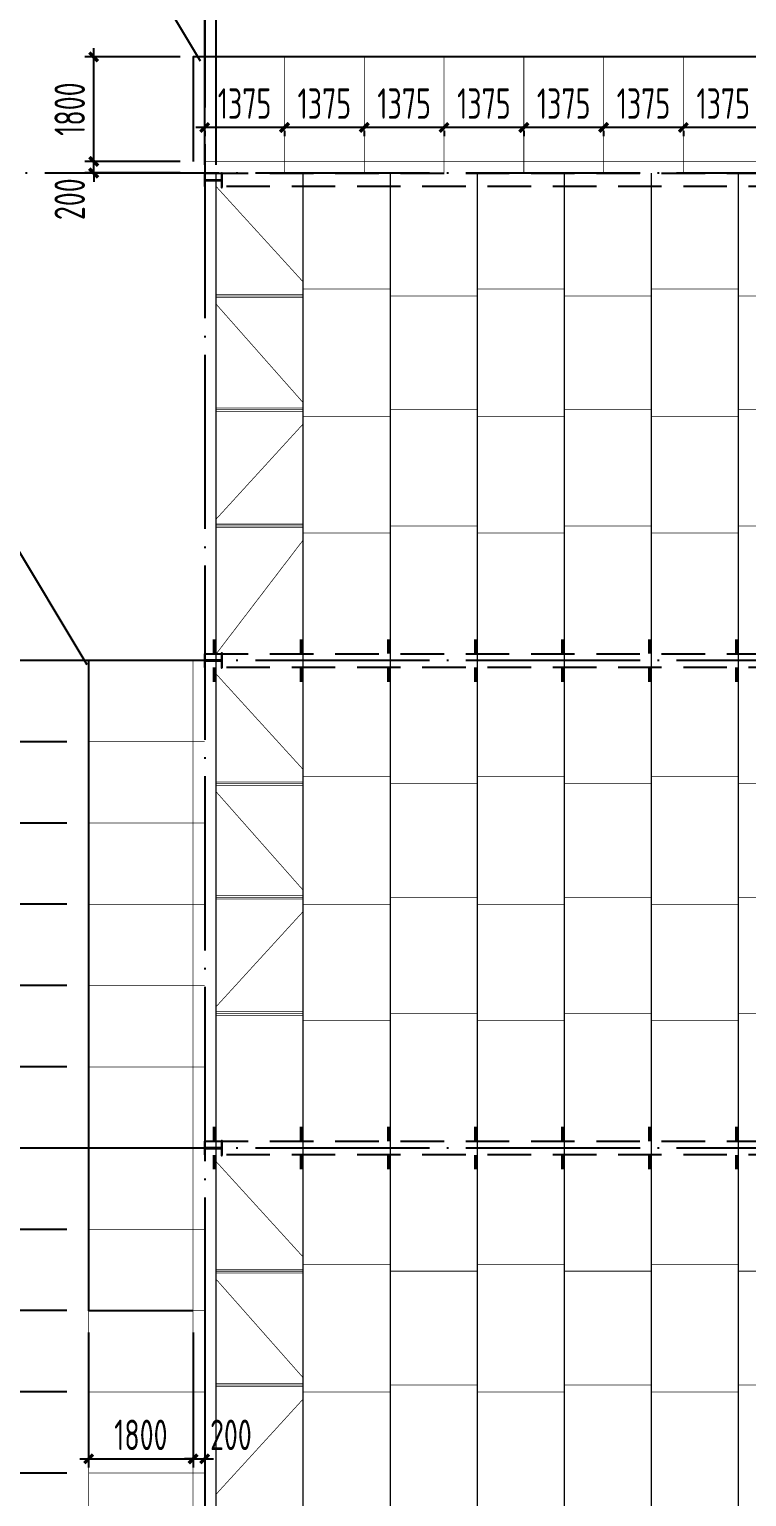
# Model space of a CAD drawing. Extents: x 899043 to 2598688, y -137197 to 211789.
# Drawn here: x 1513936 to 1526298, y 135692 to 160972 of the extents above; entities that cross this region are included whole.
import ezdxf

# ---------------------------------------------------------------- set-up
doc = ezdxf.new("R2010")
doc.units = 0
doc.header["$LTSCALE"] = 1500
doc.header["$MEASUREMENT"] = 0
doc.linetypes.add('DASHED', pattern=[0.75, 0.5, -0.25])
doc.linetypes.add('DOTE', pattern=[2.42, 2, -0.2, 0.02, -0.2])
for name, color, linetype in [('A-Roof(建筑屋顶)', 122, 'Continuous'), ('AXIS', 3, 'Continuous'), ('Boltx', 252, 'DASHED'), ('DIM', 3, 'Continuous'), ('HZ', 3, 'Continuous'), ('M_Prof', 2, 'Continuous')]:
    doc.layers.add(name, color=color, linetype=linetype)
doc.layers.add('Pkpm_层114', color=2, linetype='Continuous', lineweight=18)
doc.styles.add('TSSD_Dimension', font='Tssdeng.shx', dxfattribs={"width": 0.7, "bigfont": 'hztxt.shx'})
doc.dimstyles.new('TSSD_150_150', dxfattribs={"dimtxt": 525, "dimasz": 150, "dimexe": 150, "dimexo": 375, "dimgap": 150, "dimtad": 1, "dimdec": 0, "dimzin": 0, "dimdsep": 46, "dimtxsty": 'TSSD_Dimension', "dimblk": 'ARCHTICK', "dimblk1": 'ARCHTICK', "dimblk2": 'ARCHTICK', "dimcen": 0, "dimdle": 150, "dimclrt": 7, "dimadec": 0, "dimazin": 0, "dimtfac": 1, "dimtdec": 0, "dimtix": 1, "dimtmove": 2, "dimatfit": 3, "dimfxl": 0, "dimtolj": 1, "dimtzin": 0, "dimarcsym": 0})

# ---------------------------------------------------------------- blocks, each defined once
blk = doc.blocks.new('A$C5AF141BB')
at = {"layer": 'AXIS', "color": 253, "linetype": 'DOTE'}
for p, q in [((-22000, 123526.9), (-22000, 82968.2)), ((36323.2, 119400), (-26262.1, 119400)), ((36323.2, 111000), (-26941.1, 111000)), ((36323.2, 102600), (-26262.1, 102600))]:
    blk.add_line(p, q, dxfattribs=at)
blk = doc.blocks.new('A$C0BB32EA6')
at = {"layer": 'M_Prof'}
for points in [[(300, -250), (300, 0), (290, 0), (290, -121), (10, -121), (10, 0), (0, 0), (0, -250), (10, -250), (10, -129), (290, -129), (290, -250)], [(300, -8525), (300, -8275), (290, -8275), (290, -8396), (10, -8396), (10, -8275), (0, -8275), (0, -8525), (10, -8525), (10, -8404), (290, -8404), (290, -8525)], [(300, -16925), (300, -16675), (290, -16675), (290, -16796), (10, -16796), (10, -16675), (0, -16675), (0, -16925), (10, -16925), (10, -16804), (290, -16804), (290, -16925)]]:
    blk.add_lwpolyline(points, close=True, dxfattribs=at)
blk = doc.blocks.new('A$C2EA612DB')
at = {"layer": 'M_Prof'}
blk.add_lwpolyline([(-53700, 102240), (-53700, 102490), (-53710, 102490), (-53710, 102369), (-53990, 102369), (-53990, 102490), (-54000, 102490), (-54000, 102240), (-53990, 102240), (-53990, 102361), (-53710, 102361), (-53710, 102240)], close=True, dxfattribs=at)
blk.add_blockref('A$C0BB32EA6', (-54000, 110765), dxfattribs=at)
blk = doc.blocks.new('_ArchTick')
at = {"color": 0, "linetype": 'ByBlock', "const_width": 0.4}
blk.add_lwpolyline([(-0.5, -0.5), (0.5, 0.5)], dxfattribs=at)
blk = doc.blocks.new('*D995')
at = {"layer": 'Defpoints', "color": 0}
for p in [(1514958, 138897), (1516758, 138897), (1516758, 136343)]:
    blk.add_point(p, dxfattribs=at)
at = {"layer": 'DIM', "color": 0, "lineweight": -2}
for p, q in [((1514958, 138522), (1514958, 136193)), ((1516758, 138522), (1516758, 136193)), ((1514808, 136343), (1516908, 136343))]:
    blk.add_line(p, q, dxfattribs=at)
at = {"layer": 'DIM', "color": 0, "lineweight": -2, "xscale": 150, "yscale": 150, "zscale": 150, "rotation": 180}
blk.add_blockref('_ArchTick', (1514958, 136343), dxfattribs=at)
at = {"layer": 'DIM', "color": 0, "lineweight": -2, "xscale": 150, "yscale": 150, "zscale": 150}
blk.add_blockref('_ArchTick', (1516758, 136343), dxfattribs=at)
at = {"layer": 'DIM', "color": 7, "insert": (1515858, 136756), "char_height": 525, "attachment_point": 5, "style": 'TSSD_Dimension'}
blk.add_mtext('\\A1;1800', dxfattribs=at)
blk = doc.blocks.new('*D996')
at = {"layer": 'Defpoints', "color": 0}
for p in [(1516758, 138897), (1516958, 138897), (1516958, 136343)]:
    blk.add_point(p, dxfattribs=at)
at = {"layer": 'DIM', "color": 0, "lineweight": -2}
for p, q in [((1516758, 138522), (1516758, 136193)), ((1516958, 138522), (1516958, 136193)), ((1516758, 136343), (1516608, 136343)), ((1516758, 136343), (1516958, 136343)), ((1516958, 136343), (1517108, 136343))]:
    blk.add_line(p, q, dxfattribs=at)
at = {"layer": 'DIM', "color": 0, "lineweight": -2, "xscale": 150, "yscale": 150, "zscale": 150}
blk.add_blockref('_ArchTick', (1516758, 136343), dxfattribs=at)
at = {"layer": 'DIM', "color": 0, "lineweight": -2, "xscale": 150, "yscale": 150, "zscale": 150, "rotation": 180}
blk.add_blockref('_ArchTick', (1516958, 136343), dxfattribs=at)
at = {"layer": 'DIM', "color": 7, "insert": (1517410, 136756), "char_height": 525, "attachment_point": 5, "style": 'TSSD_Dimension'}
blk.add_mtext('\\A1;200', dxfattribs=at)
blk = doc.blocks.new('*D997')
at = {"layer": 'Defpoints', "color": 0}
for p in [(1513174, 140297), (1514958, 140297), (1514958, 138897)]:
    blk.add_point(p, dxfattribs=at)
at = {"layer": 'DIM', "color": 0, "lineweight": -2}
for p, q in [((1513174, 138747), (1513174, 140447)), ((1514583, 140297), (1513024, 140297)), ((1514583, 138897), (1513024, 138897))]:
    blk.add_line(p, q, dxfattribs=at)
at = {"layer": 'DIM', "color": 0, "lineweight": -2, "xscale": 150, "yscale": 150, "zscale": 150}
for p, rotation in [((1513174, 140297), 90), ((1513174, 138897), 270)]:
    blk.add_blockref('_ArchTick', p, dxfattribs=dict(at, rotation=rotation))
at = {"layer": 'DIM', "color": 7, "insert": (1512761, 139597), "char_height": 525, "attachment_point": 5, "rotation": 90, "style": 'TSSD_Dimension'}
blk.add_mtext('\\A1;1400', dxfattribs=at)
blk = doc.blocks.new('*D998')
at = {"layer": 'Defpoints', "color": 0}
for p in [(1513174, 141697), (1514958, 141697), (1514958, 140297)]:
    blk.add_point(p, dxfattribs=at)
at = {"layer": 'DIM', "color": 0, "lineweight": -2}
for p, q in [((1513174, 140147), (1513174, 141847)), ((1514583, 141697), (1513024, 141697)), ((1514583, 140297), (1513024, 140297))]:
    blk.add_line(p, q, dxfattribs=at)
at = {"layer": 'DIM', "color": 0, "lineweight": -2, "xscale": 150, "yscale": 150, "zscale": 150}
for p, rotation in [((1513174, 141697), 90), ((1513174, 140297), 270)]:
    blk.add_blockref('_ArchTick', p, dxfattribs=dict(at, rotation=rotation))
at = {"layer": 'DIM', "color": 7, "insert": (1512761, 140997), "char_height": 525, "attachment_point": 5, "rotation": 90, "style": 'TSSD_Dimension'}
blk.add_mtext('\\A1;1400', dxfattribs=at)
blk = doc.blocks.new('*D999')
at = {"layer": 'Defpoints', "color": 0}
for p in [(1513174, 143097), (1514958, 143097), (1514958, 141697)]:
    blk.add_point(p, dxfattribs=at)
at = {"layer": 'DIM', "color": 0, "lineweight": -2}
for p, q in [((1514583, 143097), (1513024, 143097)), ((1513174, 141547), (1513174, 143247)), ((1514583, 141697), (1513024, 141697))]:
    blk.add_line(p, q, dxfattribs=at)
at = {"layer": 'DIM', "color": 0, "lineweight": -2, "xscale": 150, "yscale": 150, "zscale": 150}
for p, rotation in [((1513174, 143097), 90), ((1513174, 141697), 270)]:
    blk.add_blockref('_ArchTick', p, dxfattribs=dict(at, rotation=rotation))
at = {"layer": 'DIM', "color": 7, "insert": (1512761, 142397), "char_height": 525, "attachment_point": 5, "rotation": 90, "style": 'TSSD_Dimension'}
blk.add_mtext('\\A1;1400', dxfattribs=at)
blk = doc.blocks.new('*D1000')
at = {"layer": 'Defpoints', "color": 0}
for p in [(1513174, 144497), (1514958, 144497), (1514958, 143097)]:
    blk.add_point(p, dxfattribs=at)
at = {"layer": 'DIM', "color": 0, "lineweight": -2}
for p, q in [((1513174, 142947), (1513174, 144647)), ((1514583, 144497), (1513024, 144497)), ((1514583, 143097), (1513024, 143097))]:
    blk.add_line(p, q, dxfattribs=at)
at = {"layer": 'DIM', "color": 0, "lineweight": -2, "xscale": 150, "yscale": 150, "zscale": 150}
for p, rotation in [((1513174, 144497), 90), ((1513174, 143097), 270)]:
    blk.add_blockref('_ArchTick', p, dxfattribs=dict(at, rotation=rotation))
at = {"layer": 'DIM', "color": 7, "insert": (1512761, 143797), "char_height": 525, "attachment_point": 5, "rotation": 90, "style": 'TSSD_Dimension'}
blk.add_mtext('\\A1;1400', dxfattribs=at)
blk = doc.blocks.new('*D1032')
at = {"layer": 'Defpoints', "color": 0}
for p in [(1513174, 145897), (1514958, 145897), (1514958, 144497)]:
    blk.add_point(p, dxfattribs=at)
at = {"layer": 'DIM', "color": 0, "lineweight": -2}
for p, q in [((1514583, 145897), (1513024, 145897)), ((1513174, 144347), (1513174, 146047)), ((1514583, 144497), (1513024, 144497))]:
    blk.add_line(p, q, dxfattribs=at)
at = {"layer": 'DIM', "color": 0, "lineweight": -2, "xscale": 150, "yscale": 150, "zscale": 150}
for p, rotation in [((1513174, 145897), 90), ((1513174, 144497), 270)]:
    blk.add_blockref('_ArchTick', p, dxfattribs=dict(at, rotation=rotation))
at = {"layer": 'DIM', "color": 7, "insert": (1512761, 145197), "char_height": 525, "attachment_point": 5, "rotation": 90, "style": 'TSSD_Dimension'}
blk.add_mtext('\\A1;1400', dxfattribs=at)
blk = doc.blocks.new('*D1033')
at = {"layer": 'Defpoints', "color": 0}
for p in [(1513174, 147297), (1514958, 147297), (1514958, 145897)]:
    blk.add_point(p, dxfattribs=at)
at = {"layer": 'DIM', "color": 0, "lineweight": -2}
for p, q in [((1513174, 145747), (1513174, 147447)), ((1514583, 147297), (1513024, 147297)), ((1514583, 145897), (1513024, 145897))]:
    blk.add_line(p, q, dxfattribs=at)
at = {"layer": 'DIM', "color": 0, "lineweight": -2, "xscale": 150, "yscale": 150, "zscale": 150}
for p, rotation in [((1513174, 147297), 90), ((1513174, 145897), 270)]:
    blk.add_blockref('_ArchTick', p, dxfattribs=dict(at, rotation=rotation))
at = {"layer": 'DIM', "color": 7, "insert": (1512761, 146597), "char_height": 525, "attachment_point": 5, "rotation": 90, "style": 'TSSD_Dimension'}
blk.add_mtext('\\A1;1400', dxfattribs=at)
blk = doc.blocks.new('*D1034')
at = {"layer": 'Defpoints', "color": 0}
for p in [(1513174, 148697), (1514958, 148697), (1514958, 147297)]:
    blk.add_point(p, dxfattribs=at)
at = {"layer": 'DIM', "color": 0, "lineweight": -2}
for p, q in [((1514583, 148697), (1513024, 148697)), ((1513174, 147147), (1513174, 148847)), ((1514583, 147297), (1513024, 147297))]:
    blk.add_line(p, q, dxfattribs=at)
at = {"layer": 'DIM', "color": 0, "lineweight": -2, "xscale": 150, "yscale": 150, "zscale": 150}
for p, rotation in [((1513174, 148697), 90), ((1513174, 147297), 270)]:
    blk.add_blockref('_ArchTick', p, dxfattribs=dict(at, rotation=rotation))
at = {"layer": 'DIM', "color": 7, "insert": (1512761, 147997), "char_height": 525, "attachment_point": 5, "rotation": 90, "style": 'TSSD_Dimension'}
blk.add_mtext('\\A1;1400', dxfattribs=at)
blk = doc.blocks.new('*D1035')
at = {"layer": 'Defpoints', "color": 0}
for p in [(1513174, 150097), (1514958, 150097), (1514958, 148697)]:
    blk.add_point(p, dxfattribs=at)
at = {"layer": 'DIM', "color": 0, "lineweight": -2}
for p, q in [((1513174, 148547), (1513174, 150247)), ((1514583, 150097), (1513024, 150097)), ((1514583, 148697), (1513024, 148697))]:
    blk.add_line(p, q, dxfattribs=at)
at = {"layer": 'DIM', "color": 0, "lineweight": -2, "xscale": 150, "yscale": 150, "zscale": 150}
for p, rotation in [((1513174, 150097), 90), ((1513174, 148697), 270)]:
    blk.add_blockref('_ArchTick', p, dxfattribs=dict(at, rotation=rotation))
at = {"layer": 'DIM', "color": 7, "insert": (1512761, 149397), "char_height": 525, "attachment_point": 5, "rotation": 90, "style": 'TSSD_Dimension'}
blk.add_mtext('\\A1;1400', dxfattribs=at)
blk = doc.blocks.new('*D1036')
at = {"layer": 'Defpoints', "color": 0}
for p in [(1515045, 158697), (1516912, 158697), (1516912, 158497)]:
    blk.add_point(p, dxfattribs=at)
at = {"layer": 'DIM', "color": 0, "lineweight": -2}
for p, q in [((1515045, 158697), (1515045, 158847)), ((1516537, 158697), (1514895, 158697)), ((1515045, 158497), (1515045, 158697)), ((1516537, 158497), (1514895, 158497)), ((1515045, 158497), (1515045, 158347))]:
    blk.add_line(p, q, dxfattribs=at)
at = {"layer": 'DIM', "color": 0, "lineweight": -2, "xscale": 150, "yscale": 150, "zscale": 150}
for p, rotation in [((1515045, 158697), 270), ((1515045, 158497), 90)]:
    blk.add_blockref('_ArchTick', p, dxfattribs=dict(at, rotation=rotation))
at = {"layer": 'DIM', "color": 7, "insert": (1514632, 158045), "char_height": 525, "attachment_point": 5, "rotation": 90, "style": 'TSSD_Dimension'}
blk.add_mtext('\\A1;200', dxfattribs=at)
blk = doc.blocks.new('*D1037')
at = {"layer": 'Defpoints', "color": 0}
for p in [(1515045, 160497), (1516912, 160497), (1516912, 158697)]:
    blk.add_point(p, dxfattribs=at)
at = {"layer": 'DIM', "color": 0, "lineweight": -2}
for p, q in [((1515045, 158547), (1515045, 160647)), ((1516537, 160497), (1514895, 160497)), ((1516537, 158697), (1514895, 158697))]:
    blk.add_line(p, q, dxfattribs=at)
at = {"layer": 'DIM', "color": 0, "lineweight": -2, "xscale": 150, "yscale": 150, "zscale": 150}
for p, rotation in [((1515045, 160497), 90), ((1515045, 158697), 270)]:
    blk.add_blockref('_ArchTick', p, dxfattribs=dict(at, rotation=rotation))
at = {"layer": 'DIM', "color": 7, "insert": (1514632, 159597), "char_height": 525, "attachment_point": 5, "rotation": 90, "style": 'TSSD_Dimension'}
blk.add_mtext('\\A1;1800', dxfattribs=at)
blk = doc.blocks.new('*D1164')
at = {"layer": 'Defpoints', "color": 0}
for p in [(1525208, 159597), (1526583, 159597), (1525208, 159281)]:
    blk.add_point(p, dxfattribs=at)
at = {"layer": 'DIM', "color": 0, "lineweight": -2}
for p, q in [((1526733, 159281), (1525058, 159281)), ((1525208, 159222), (1525208, 159131)), ((1526583, 159222), (1526583, 159131))]:
    blk.add_line(p, q, dxfattribs=at)
at = {"layer": 'DIM', "color": 0, "lineweight": -2, "xscale": 150, "yscale": 150, "zscale": 150, "rotation": 180}
blk.add_blockref('_ArchTick', (1525208, 159281), dxfattribs=at)
at = {"layer": 'DIM', "color": 0, "lineweight": -2, "xscale": 150, "yscale": 150, "zscale": 150}
blk.add_blockref('_ArchTick', (1526583, 159281), dxfattribs=at)
at = {"layer": 'DIM', "color": 7, "insert": (1525895, 159693), "char_height": 525, "attachment_point": 5, "style": 'TSSD_Dimension'}
blk.add_mtext('\\A1;1375', dxfattribs=at)
blk = doc.blocks.new('*D1165')
at = {"layer": 'Defpoints', "color": 0}
for p in [(1523833, 159597), (1525208, 159597), (1523833, 159281)]:
    blk.add_point(p, dxfattribs=at)
at = {"layer": 'DIM', "color": 0, "lineweight": -2}
for p, q in [((1525358, 159281), (1523683, 159281)), ((1523833, 159222), (1523833, 159131)), ((1525208, 159222), (1525208, 159131))]:
    blk.add_line(p, q, dxfattribs=at)
at = {"layer": 'DIM', "color": 0, "lineweight": -2, "xscale": 150, "yscale": 150, "zscale": 150, "rotation": 180}
blk.add_blockref('_ArchTick', (1523833, 159281), dxfattribs=at)
at = {"layer": 'DIM', "color": 0, "lineweight": -2, "xscale": 150, "yscale": 150, "zscale": 150}
blk.add_blockref('_ArchTick', (1525208, 159281), dxfattribs=at)
at = {"layer": 'DIM', "color": 7, "insert": (1524520, 159693), "char_height": 525, "attachment_point": 5, "style": 'TSSD_Dimension'}
blk.add_mtext('\\A1;1375', dxfattribs=at)
blk = doc.blocks.new('*D1166')
at = {"layer": 'Defpoints', "color": 0}
for p in [(1522458, 159597), (1523833, 159597), (1522458, 159281)]:
    blk.add_point(p, dxfattribs=at)
at = {"layer": 'DIM', "color": 0, "lineweight": -2}
for p, q in [((1523983, 159281), (1522308, 159281)), ((1522458, 159222), (1522458, 159131)), ((1523833, 159222), (1523833, 159131))]:
    blk.add_line(p, q, dxfattribs=at)
at = {"layer": 'DIM', "color": 0, "lineweight": -2, "xscale": 150, "yscale": 150, "zscale": 150, "rotation": 180}
blk.add_blockref('_ArchTick', (1522458, 159281), dxfattribs=at)
at = {"layer": 'DIM', "color": 0, "lineweight": -2, "xscale": 150, "yscale": 150, "zscale": 150}
blk.add_blockref('_ArchTick', (1523833, 159281), dxfattribs=at)
at = {"layer": 'DIM', "color": 7, "insert": (1523145, 159693), "char_height": 525, "attachment_point": 5, "style": 'TSSD_Dimension'}
blk.add_mtext('\\A1;1375', dxfattribs=at)
blk = doc.blocks.new('*D1167')
at = {"layer": 'Defpoints', "color": 0}
for p in [(1521083, 159597), (1522458, 159597), (1521083, 159281)]:
    blk.add_point(p, dxfattribs=at)
at = {"layer": 'DIM', "color": 0, "lineweight": -2}
for p, q in [((1522608, 159281), (1520933, 159281)), ((1521083, 159222), (1521083, 159131)), ((1522458, 159222), (1522458, 159131))]:
    blk.add_line(p, q, dxfattribs=at)
at = {"layer": 'DIM', "color": 0, "lineweight": -2, "xscale": 150, "yscale": 150, "zscale": 150, "rotation": 180}
blk.add_blockref('_ArchTick', (1521083, 159281), dxfattribs=at)
at = {"layer": 'DIM', "color": 0, "lineweight": -2, "xscale": 150, "yscale": 150, "zscale": 150}
blk.add_blockref('_ArchTick', (1522458, 159281), dxfattribs=at)
at = {"layer": 'DIM', "color": 7, "insert": (1521770, 159693), "char_height": 525, "attachment_point": 5, "style": 'TSSD_Dimension'}
blk.add_mtext('\\A1;1375', dxfattribs=at)
blk = doc.blocks.new('*D1168')
at = {"layer": 'Defpoints', "color": 0}
for p in [(1519708, 159597), (1521083, 159597), (1519708, 159281)]:
    blk.add_point(p, dxfattribs=at)
at = {"layer": 'DIM', "color": 0, "lineweight": -2}
for p, q in [((1521233, 159281), (1519558, 159281)), ((1519708, 159222), (1519708, 159131)), ((1521083, 159222), (1521083, 159131))]:
    blk.add_line(p, q, dxfattribs=at)
at = {"layer": 'DIM', "color": 0, "lineweight": -2, "xscale": 150, "yscale": 150, "zscale": 150, "rotation": 180}
blk.add_blockref('_ArchTick', (1519708, 159281), dxfattribs=at)
at = {"layer": 'DIM', "color": 0, "lineweight": -2, "xscale": 150, "yscale": 150, "zscale": 150}
blk.add_blockref('_ArchTick', (1521083, 159281), dxfattribs=at)
at = {"layer": 'DIM', "color": 7, "insert": (1520395, 159693), "char_height": 525, "attachment_point": 5, "style": 'TSSD_Dimension'}
blk.add_mtext('\\A1;1375', dxfattribs=at)
blk = doc.blocks.new('*D1169')
at = {"layer": 'Defpoints', "color": 0}
for p in [(1518333, 159597), (1519708, 159597), (1518333, 159281)]:
    blk.add_point(p, dxfattribs=at)
at = {"layer": 'DIM', "color": 0, "lineweight": -2}
for p, q in [((1519858, 159281), (1518183, 159281)), ((1518333, 159222), (1518333, 159131)), ((1519708, 159222), (1519708, 159131))]:
    blk.add_line(p, q, dxfattribs=at)
at = {"layer": 'DIM', "color": 0, "lineweight": -2, "xscale": 150, "yscale": 150, "zscale": 150, "rotation": 180}
blk.add_blockref('_ArchTick', (1518333, 159281), dxfattribs=at)
at = {"layer": 'DIM', "color": 0, "lineweight": -2, "xscale": 150, "yscale": 150, "zscale": 150}
blk.add_blockref('_ArchTick', (1519708, 159281), dxfattribs=at)
at = {"layer": 'DIM', "color": 7, "insert": (1519020, 159693), "char_height": 525, "attachment_point": 5, "style": 'TSSD_Dimension'}
blk.add_mtext('\\A1;1375', dxfattribs=at)
blk = doc.blocks.new('*D1170')
at = {"layer": 'Defpoints', "color": 0}
for p in [(1516958, 159597), (1518333, 159597), (1516958, 159281)]:
    blk.add_point(p, dxfattribs=at)
at = {"layer": 'DIM', "color": 0, "lineweight": -2}
for p, q in [((1518483, 159281), (1516808, 159281)), ((1516958, 159222), (1516958, 159131)), ((1518333, 159222), (1518333, 159131))]:
    blk.add_line(p, q, dxfattribs=at)
at = {"layer": 'DIM', "color": 0, "lineweight": -2, "xscale": 150, "yscale": 150, "zscale": 150, "rotation": 180}
blk.add_blockref('_ArchTick', (1516958, 159281), dxfattribs=at)
at = {"layer": 'DIM', "color": 0, "lineweight": -2, "xscale": 150, "yscale": 150, "zscale": 150}
blk.add_blockref('_ArchTick', (1518333, 159281), dxfattribs=at)
at = {"layer": 'DIM', "color": 7, "insert": (1517645, 159693), "char_height": 525, "attachment_point": 5, "style": 'TSSD_Dimension'}
blk.add_mtext('\\A1;1375', dxfattribs=at)
blk = doc.blocks.new('*D1231')
at = {"layer": 'Defpoints', "color": 0}
for p in [(1517158, 163256), (1517158, 158262), (1535158, 158262)]:
    blk.add_point(p, dxfattribs=at)
at = {"layer": 'DIM', "color": 0, "lineweight": -2}
for p, q in [((1517158, 158637), (1517158, 163406)), ((1535158, 158637), (1535158, 163406)), ((1535308, 163256), (1517008, 163256))]:
    blk.add_line(p, q, dxfattribs=at)
at = {"layer": 'DIM', "color": 0, "lineweight": -2, "xscale": 150, "yscale": 150, "zscale": 150, "rotation": 180}
blk.add_blockref('_ArchTick', (1517158, 163256), dxfattribs=at)
at = {"layer": 'DIM', "color": 0, "lineweight": -2, "xscale": 150, "yscale": 150, "zscale": 150}
blk.add_blockref('_ArchTick', (1535158, 163256), dxfattribs=at)
at = {"layer": 'DIM', "color": 7, "insert": (1526158, 163669), "char_height": 525, "attachment_point": 5, "style": 'TSSD_Dimension'}
blk.add_mtext('\\A1;12X1500=18000', dxfattribs=at)
blk = doc.blocks.new('*D1232')
at = {"layer": 'Defpoints', "color": 0}
for p in [(1516958, 163256), (1516958, 158262), (1517158, 158262)]:
    blk.add_point(p, dxfattribs=at)
at = {"layer": 'DIM', "color": 0, "lineweight": -2}
for p, q in [((1516958, 158637), (1516958, 163406)), ((1517158, 158637), (1517158, 163406)), ((1516958, 163256), (1516808, 163256)), ((1517158, 163256), (1516958, 163256)), ((1517158, 163256), (1517308, 163256))]:
    blk.add_line(p, q, dxfattribs=at)
at = {"layer": 'DIM', "color": 0, "lineweight": -2, "xscale": 150, "yscale": 150, "zscale": 150}
blk.add_blockref('_ArchTick', (1516958, 163256), dxfattribs=at)
at = {"layer": 'DIM', "color": 0, "lineweight": -2, "xscale": 150, "yscale": 150, "zscale": 150, "rotation": 180}
blk.add_blockref('_ArchTick', (1517158, 163256), dxfattribs=at)
at = {"layer": 'DIM', "color": 7, "insert": (1516506, 163669), "char_height": 525, "attachment_point": 5, "style": 'TSSD_Dimension'}
blk.add_mtext('\\A1;200', dxfattribs=at)
blk = doc.blocks.new('*D1149')
at = {"layer": 'Defpoints', "color": 0}
for p in [(1513174, 137497), (1514958, 137497), (1514958, 136097)]:
    blk.add_point(p, dxfattribs=at)
at = {"layer": 'DIM', "color": 0, "lineweight": -2}
for p, q in [((1513174, 135947), (1513174, 137647)), ((1514583, 137497), (1513024, 137497)), ((1514583, 136097), (1513024, 136097))]:
    blk.add_line(p, q, dxfattribs=at)
at = {"layer": 'DIM', "color": 0, "lineweight": -2, "xscale": 150, "yscale": 150, "zscale": 150}
for p, rotation in [((1513174, 137497), 90), ((1513174, 136097), 270)]:
    blk.add_blockref('_ArchTick', p, dxfattribs=dict(at, rotation=rotation))
at = {"layer": 'DIM', "color": 7, "insert": (1512761, 136797), "char_height": 525, "attachment_point": 5, "rotation": 90, "style": 'TSSD_Dimension'}
blk.add_mtext('\\A1;1400', dxfattribs=at)
blk = doc.blocks.new('*D1150')
at = {"layer": 'Defpoints', "color": 0}
for p in [(1513174, 138897), (1514958, 138897), (1514958, 137497)]:
    blk.add_point(p, dxfattribs=at)
at = {"layer": 'DIM', "color": 0, "lineweight": -2}
for p, q in [((1513174, 137347), (1513174, 139047)), ((1514583, 138897), (1513024, 138897)), ((1514583, 137497), (1513024, 137497))]:
    blk.add_line(p, q, dxfattribs=at)
at = {"layer": 'DIM', "color": 0, "lineweight": -2, "xscale": 150, "yscale": 150, "zscale": 150}
for p, rotation in [((1513174, 138897), 90), ((1513174, 137497), 270)]:
    blk.add_blockref('_ArchTick', p, dxfattribs=dict(at, rotation=rotation))
at = {"layer": 'DIM', "color": 7, "insert": (1512761, 138197), "char_height": 525, "attachment_point": 5, "rotation": 90, "style": 'TSSD_Dimension'}
blk.add_mtext('\\A1;1400', dxfattribs=at)
blk = doc.blocks.new('*D1152')
at = {"layer": 'Defpoints', "color": 0}
for p in [(1513174, 136097), (1514958, 136097), (1514958, 134697)]:
    blk.add_point(p, dxfattribs=at)
at = {"layer": 'DIM', "color": 0, "lineweight": -2}
for p, q in [((1514583, 136097), (1513024, 136097)), ((1513174, 134547), (1513174, 136247)), ((1514583, 134697), (1513024, 134697))]:
    blk.add_line(p, q, dxfattribs=at)
at = {"layer": 'DIM', "color": 0, "lineweight": -2, "xscale": 150, "yscale": 150, "zscale": 150}
for p, rotation in [((1513174, 136097), 90), ((1513174, 134697), 270)]:
    blk.add_blockref('_ArchTick', p, dxfattribs=dict(at, rotation=rotation))
at = {"layer": 'DIM', "color": 7, "insert": (1512761, 135397), "char_height": 525, "attachment_point": 5, "rotation": 90, "style": 'TSSD_Dimension'}
blk.add_mtext('\\A1;1400', dxfattribs=at)

msp = doc.modelspace()

# ---------------------------------------------------------------- linework, layer by layer
at = {"layer": 'A-Roof(建筑屋顶)'}
for points in [[(1562958, 158696.6), (1562958, 160496.6), (1516758, 160496.6), (1516758, 158696.6)], [(1516758, 150096.6), (1514958, 150096.6), (1514958, 138896.6), (1516758, 138896.6)]]:
    msp.add_lwpolyline(points, dxfattribs=at)
at = {"layer": 'Boltx', "color": 2, "linetype": 'ByBlock', "const_width": 12}
for points in [[(1516958, 158496.6), (1516958, 160496.6)], [(1516958, 160496.6), (1562958, 160496.6)], [(1518333, 158496.6), (1518333, 160496.6)], [(1519708, 158496.6), (1519708, 160496.6)], [(1521083, 158496.6), (1521083, 160496.6)], [(1522458, 158496.6), (1522458, 160496.6)], [(1523833, 158496.6), (1523833, 160496.6)], [(1525208, 158496.6), (1525208, 160496.6)], [(1562958, 158696.6), (1516958, 158696.6)], [(1517158, 158261.6), (1518658, 156616.6)], [(1518658, 156496.6), (1520158, 156496.6)], [(1521658, 156496.6), (1523158, 156496.6)], [(1524658, 156496.6), (1526158, 156496.6)], [(1518658, 156376.6), (1517158, 156376.6)], [(1517158, 156233.4), (1518658, 154536.6)], [(1521658, 156376.6), (1520158, 156376.6)], [(1524658, 156376.6), (1523158, 156376.6)], [(1527658, 156376.6), (1526158, 156376.6)], [(1518658, 154416.6), (1517158, 154416.6)], [(1518658, 154296.6), (1520158, 154296.6)], [(1521658, 154416.6), (1520158, 154416.6)], [(1521658, 154296.6), (1523158, 154296.6)], [(1524658, 154416.6), (1523158, 154416.6)], [(1524658, 154296.6), (1526158, 154296.6)], [(1527658, 154416.6), (1526158, 154416.6)], [(1517158, 152536.6), (1518658, 154176.6)], [(1518658, 152416.6), (1517158, 152416.6)], [(1518658, 152296.6), (1520158, 152296.6)], [(1521658, 152416.6), (1520158, 152416.6)], [(1521658, 152296.6), (1523158, 152296.6)], [(1524658, 152416.6), (1523158, 152416.6)], [(1524658, 152296.6), (1526158, 152296.6)], [(1527658, 152416.6), (1526158, 152416.6)], [(1518658, 152176.6), (1517158, 150214.1)], [(1514958, 133296.8), (1514958, 150096.6), (1516958, 150096.6)], [(1516758, 133296.8), (1516758, 150092.6)], [(1517158, 149861.6), (1518658, 148216.6)], [(1514958, 148696.6), (1516958, 148696.6)], [(1518658, 147976.6), (1517158, 147976.6)], [(1518658, 148096.6), (1520158, 148096.6)], [(1521658, 147976.6), (1520158, 147976.6)], [(1521658, 148096.6), (1523158, 148096.6)], [(1524658, 147976.6), (1523158, 147976.6)], [(1524658, 148096.6), (1526158, 148096.6)], [(1527658, 147976.6), (1526158, 147976.6)], [(1517158, 147833.4), (1518658, 146136.6)], [(1514958, 147296.6), (1516958, 147296.6)], [(1514958, 145896.6), (1516958, 145896.6)], [(1518658, 146016.6), (1517158, 146016.6)], [(1518658, 145896.6), (1520158, 145896.6)], [(1521658, 146016.6), (1520158, 146016.6)], [(1521658, 145896.6), (1523158, 145896.6)], [(1524658, 146016.6), (1523158, 146016.6)], [(1524658, 145896.6), (1526158, 145896.6)], [(1527658, 146016.6), (1526158, 146016.6)], [(1517158, 144136.6), (1518658, 145776.6)], [(1514958, 144496.6), (1516958, 144496.6)], [(1518658, 144016.6), (1517158, 144016.6)], [(1518658, 143896.6), (1520158, 143896.6)], [(1521658, 144016.6), (1520158, 144016.6)], [(1521658, 143896.6), (1523158, 143896.6)], [(1524658, 144016.6), (1523158, 144016.6)], [(1524658, 143896.6), (1526158, 143896.6)], [(1527658, 144016.6), (1526158, 144016.6)], [(1514958, 143096.6), (1516958, 143096.6)], [(1514958, 141696.6), (1516958, 141696.6)], [(1517158, 141461.6), (1518658, 139816.6)], [(1514958, 140296.6), (1516958, 140296.6)], [(1518658, 139576.6), (1517158, 139576.6)], [(1518658, 139696.6), (1520158, 139696.6)], [(1521658, 139576.6), (1520158, 139576.6)], [(1521658, 139696.6), (1523158, 139696.6)], [(1524658, 139576.6), (1523158, 139576.6)], [(1524658, 139696.6), (1526158, 139696.6)], [(1527658, 139576.6), (1526158, 139576.6)], [(1517158, 139433.4), (1518658, 137736.6)], [(1514958, 138896.6), (1516958, 138896.6)], [(1518658, 137616.6), (1517158, 137616.6)], [(1521658, 137616.6), (1520158, 137616.6)], [(1524658, 137616.6), (1523158, 137616.6)], [(1527658, 137616.6), (1526158, 137616.6)], [(1514958, 137496.7), (1516958, 137496.7)], [(1517158, 135736.6), (1518658, 137376.6)], [(1518658, 137496.6), (1520158, 137496.6)], [(1521658, 137496.6), (1523158, 137496.6)], [(1524658, 137496.6), (1526158, 137496.6)], [(1514958, 136096.7), (1516958, 136096.7)]]:
    msp.add_lwpolyline(points, dxfattribs=at)
at = {"layer": 'Boltx', "color": 4}
for points in [[(1516958, 158496.6), (1570958, 158496.6), (1570958, 158261.6), (1516958, 158261.6)], [(1516958, 150214.1), (1570958, 150214.1), (1570958, 149979.1), (1516958, 149979.1)], [(1516958, 141814.1), (1570958, 141814.1), (1570958, 141579.1), (1516958, 141579.1)]]:
    msp.add_lwpolyline(points, close=True, dxfattribs=at)
at = {"layer": 'Boltx', "color": 2, "linetype": 'ByBlock', "const_width": 12}
for points in [[(1518658, 156406.6), (1517158, 156406.6), (1517158, 156346.6), (1518658, 156346.6)], [(1518658, 154446.6), (1517158, 154446.6), (1517158, 154386.6), (1518658, 154386.6)], [(1518658, 152446.6), (1517158, 152446.6), (1517158, 152386.6), (1518658, 152386.6)], [(1518658, 148006.6), (1517158, 148006.6), (1517158, 147946.6), (1518658, 147946.6)], [(1518658, 146046.6), (1517158, 146046.6), (1517158, 145986.6), (1518658, 145986.6)], [(1518658, 144046.6), (1517158, 144046.6), (1517158, 143986.6), (1518658, 143986.6)], [(1518658, 139606.6), (1517158, 139606.6), (1517158, 139546.6), (1518658, 139546.6)], [(1518658, 137646.6), (1517158, 137646.6), (1517158, 137586.6), (1518658, 137586.6)]]:
    msp.add_lwpolyline(points, close=True, dxfattribs=at)
at = {"layer": 'Boltx', "color": 4, "linetype": 'ByBlock', "const_width": 50}
for points in [[(1517122.7, 150214.1), (1517122.7, 150464.1)], [(1518622.7, 150214.1), (1518622.7, 150464.1)], [(1520122.7, 150214.1), (1520122.7, 150464.1)], [(1521622.7, 150214.1), (1521622.7, 150464.1)], [(1523122.7, 150214.1), (1523122.7, 150464.1)], [(1524622.7, 150214.1), (1524622.7, 150464.1)], [(1526122.7, 150214.1), (1526122.7, 150464.1)], [(1517122.7, 149729.1), (1517122.7, 149979.1)], [(1518622.7, 149729.1), (1518622.7, 149979.1)], [(1520122.7, 149729.1), (1520122.7, 149979.1)], [(1521622.7, 149729.1), (1521622.7, 149979.1)], [(1523122.7, 149729.1), (1523122.7, 149979.1)], [(1524622.7, 149729.1), (1524622.7, 149979.1)], [(1526122.7, 149729.1), (1526122.7, 149979.1)], [(1517122.7, 141814.1), (1517122.7, 142064.1)], [(1518622.7, 141814.1), (1518622.7, 142064.1)], [(1520122.7, 141814.1), (1520122.7, 142064.1)], [(1521622.7, 141814.1), (1521622.7, 142064.1)], [(1523122.7, 141814.1), (1523122.7, 142064.1)], [(1524622.7, 141814.1), (1524622.7, 142064.1)], [(1526122.7, 141814.1), (1526122.7, 142064.1)], [(1517122.7, 141329.1), (1517122.7, 141579.1)], [(1518622.7, 141329.1), (1518622.7, 141579.1)], [(1520122.7, 141329.1), (1520122.7, 141579.1)], [(1521622.7, 141329.1), (1521622.7, 141579.1)], [(1523122.7, 141329.1), (1523122.7, 141579.1)], [(1524622.7, 141329.1), (1524622.7, 141579.1)], [(1526122.7, 141329.1), (1526122.7, 141579.1)]]:
    msp.add_lwpolyline(points, dxfattribs=at)
at = {"layer": 'HZ', "linetype": 'ByBlock'}
for p, q in [((1516887.2, 160421.6), (1515538.2, 162673.1)), ((1514933, 150021.6), (1513584, 152273.1))]:
    msp.add_line(p, q, dxfattribs=at)
at = {"layer": 'Pkpm_层114', "color": 2, "linetype": 'ByBlock'}
for p, q in [((1517158, 124779.1), (1517158, 158496.6)), ((1518658, 124779.1), (1518658, 158496.6)), ((1520158, 124779.1), (1520158, 158496.6)), ((1521658, 124779.1), (1521658, 158496.6)), ((1523158, 124779.1), (1523158, 158496.6)), ((1524658, 124779.1), (1524658, 158496.6)), ((1526158, 124779.1), (1526158, 158496.6))]:
    msp.add_line(p, q, dxfattribs=at)

# ---------------------------------------------------------------- block references
at = {"layer": 'AXIS'}
for name, p in [('A$C5AF141BB', (1538958, 39096.6)), ('A$C2EA612DB', (1570958, 47731.6))]:
    msp.add_blockref(name, p, dxfattribs=at)

# ---------------------------------------------------------------- dimensions: what is measured, and where the dimension line sits
at = {"layer": 'DIM'}
for base, p1, p2, picture, middle in [((1516958, 163256.3), (1517158, 158261.6), (1516958, 158261.6), '*D1232', (1516506.3, 163668.8)), ((1516958, 136343.3), (1516758, 138896.6), (1516958, 138896.6), '*D996', (1517409.6, 136755.8))]:
    dim = msp.add_linear_dim(base=base, p1=p1, p2=p2, dimstyle='TSSD_150_150', dxfattribs=at)
    dim.commit()
    dim.dimension.update_dxf_attribs({"geometry": picture, "text_midpoint": middle, "dimtype": 160})
dim = msp.add_linear_dim(base=(1517158, 163256.3), p1=(1535158, 158261.6), p2=(1517158, 158261.6), text='12X1500=<>', dimstyle='TSSD_150_150', dxfattribs=at)
dim.commit()
dim.dimension.update_dxf_attribs({"geometry": '*D1231', "text_midpoint": (1526158, 163668.8)})
for base, p1, p2, picture, middle in [((1515044.9, 160496.6), (1516912.2, 158696.6), (1516912.2, 160496.6), '*D1037', (1514632.4, 159596.6)), ((1513173.7, 150096.6), (1514958, 148696.6), (1514958, 150096.6), '*D1035', (1512761.2, 149396.6)), ((1513173.7, 148696.6), (1514958, 147296.6), (1514958, 148696.6), '*D1034', (1512761.2, 147996.6)), ((1513173.7, 147296.6), (1514958, 145896.6), (1514958, 147296.6), '*D1033', (1512761.2, 146596.6)), ((1513173.7, 145896.6), (1514958, 144496.6), (1514958, 145896.6), '*D1032', (1512761.2, 145196.6)), ((1513173.7, 144496.6), (1514958, 143096.6), (1514958, 144496.6), '*D1000', (1512761.2, 143796.6)), ((1513173.7, 143096.6), (1514958, 141696.6), (1514958, 143096.6), '*D999', (1512761.2, 142396.6)), ((1513173.7, 141696.6), (1514958, 140296.6), (1514958, 141696.6), '*D998', (1512761.2, 140996.6)), ((1513173.7, 140296.6), (1514958, 138896.6), (1514958, 140296.6), '*D997', (1512761.2, 139596.6)), ((1513173.7, 138896.6), (1514958, 137496.6), (1514958, 138896.6), '*D1150', (1512761.2, 138196.6)), ((1513173.7, 137496.6), (1514958, 136096.7), (1514958, 137496.6), '*D1149', (1512761.2, 136796.7)), ((1513173.7, 136096.7), (1514958, 134696.7), (1514958, 136096.7), '*D1152', (1512761.2, 135396.7))]:
    dim = msp.add_linear_dim(base=base, p1=p1, p2=p2, angle=90, dimstyle='TSSD_150_150', dxfattribs=at)
    dim.commit()
    dim.dimension.update_dxf_attribs({"geometry": picture, "text_midpoint": middle})
for base, p1, p2, picture, middle in [((1516958, 159280.5), (1518333, 159596.6), (1516958, 159596.6), '*D1170', (1517645.5, 159693)), ((1518333, 159280.5), (1519708, 159596.6), (1518333, 159596.6), '*D1169', (1519020.5, 159693)), ((1519708, 159280.5), (1521083, 159596.6), (1519708, 159596.6), '*D1168', (1520395.5, 159693)), ((1521083, 159280.5), (1522458, 159596.6), (1521083, 159596.6), '*D1167', (1521770.5, 159693)), ((1522458, 159280.5), (1523833, 159596.6), (1522458, 159596.6), '*D1166', (1523145.5, 159693)), ((1523833, 159280.5), (1525208, 159596.6), (1523833, 159596.6), '*D1165', (1524520.5, 159693)), ((1525208, 159280.5), (1526583, 159596.6), (1525208, 159596.6), '*D1164', (1525895.5, 159693)), ((1516758, 136343.3), (1514958, 138896.6), (1516758, 138896.6), '*D995', (1515858, 136755.8))]:
    dim = msp.add_linear_dim(base=base, p1=p1, p2=p2, dimstyle='TSSD_150_150', dxfattribs=at)
    dim.commit()
    dim.dimension.update_dxf_attribs({"geometry": picture, "text_midpoint": middle})
dim = msp.add_linear_dim(base=(1515044.9, 158696.6), p1=(1516912.2, 158496.6), p2=(1516912.2, 158696.6), angle=90, dimstyle='TSSD_150_150', dxfattribs=at)
dim.commit()
dim.dimension.update_dxf_attribs({"geometry": '*D1036', "text_midpoint": (1514632.4, 158045), "dimtype": 160})

doc.saveas('drawing.dxf')
